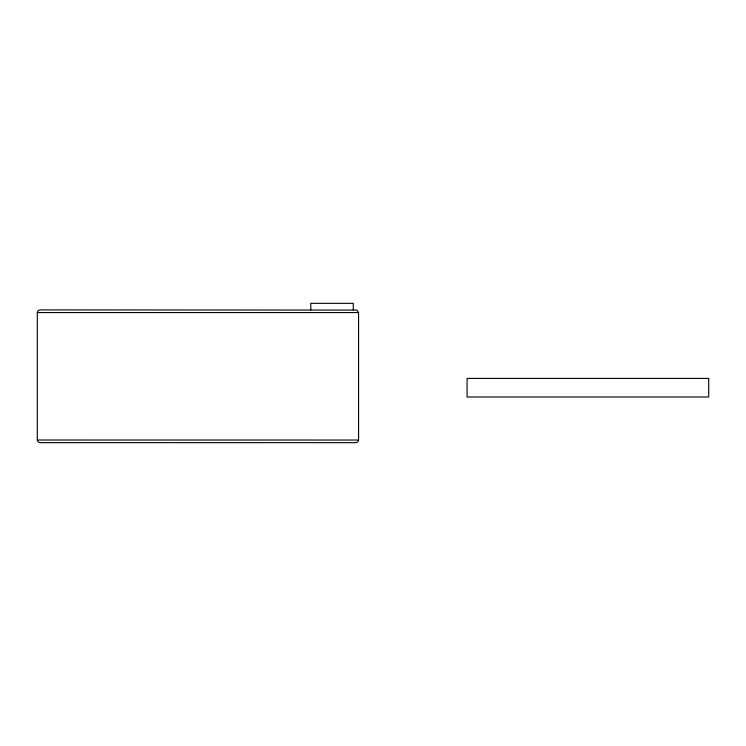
<?xml version="1.0" encoding="UTF-8"?>
<svg xmlns="http://www.w3.org/2000/svg" width="746" height="746" viewBox="0 0 746 746"><rect width="100%" height="100%" fill="white"/><g stroke="black" fill="none" stroke-linecap="round" stroke-linejoin="round"><path stroke-width="1.12" d="M37.3 312.555L38.055 310.7L39.93 309.898L356.905 310.084L358.584 312.527L358.584 440.037L37.3 440.009L37.3 312.555L358.584 312.555M358.584 440.065L357.828 441.865L356.01 442.667L39.958 442.667L38.102 441.912L37.3 440.065M353.278 309.898L353.278 303.333L310.793 303.333L310.793 309.898M708.7 378.418L467.071 378.418L467.071 397.003L708.7 397.003L708.7 378.418"/></g></svg>
